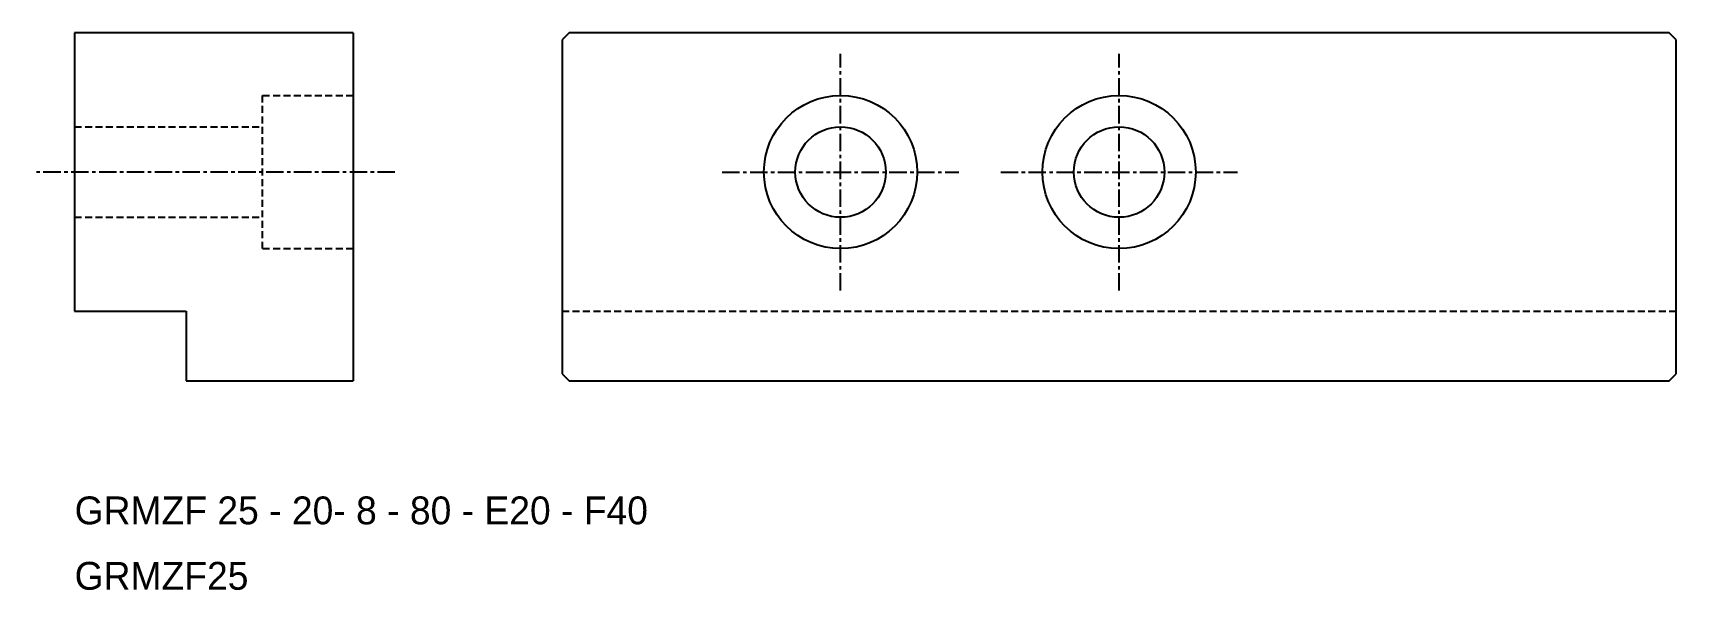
# Model space of a CAD drawing. Extents: x 7 to 125, y 10 to 50.
import ezdxf

# ---------------------------------------------------------------- set-up
doc = ezdxf.new("R2010")
doc.units = 0
doc.linetypes.add('CENTER', pattern=[2, 1.25, -0.25, 0.25, -0.25])
doc.linetypes.add('DASHED', pattern=[0.75, 0.5, -0.25])
doc.layers.get('0').update_dxf_attribs({"linetype": 'CONTINUOUS'})
doc.layers.add('CENTER', color=1, linetype='CENTER')

msp = doc.modelspace()

# ---------------------------------------------------------------- linework, layer by layer
at = {"color": 7, "linetype": 'CONTINUOUS'}
for p, q in [((10, 50), (10, 30)), ((30, 50), (10, 50)), ((30, 50), (30, 25)), ((45.5, 50), (45, 49.5)), ((124.5, 50), (45.5, 50)), ((125, 49.5), (124.5, 50)), ((45, 49.5), (45, 25.5)), ((125, 25.5), (125, 49.5)), ((10, 30), (18, 30)), ((18, 30), (18, 25)), ((18, 25), (30, 25)), ((45, 25.5), (45.5, 25)), ((45.5, 25), (124.5, 25)), ((124.5, 25), (125, 25.5))]:
    msp.add_line(p, q, dxfattribs=at)
at = {"color": 3, "linetype": 'DASHED'}
for p, q in [((23.5, 34.5), (23.5, 45.5)), ((23.5, 45.5), (30, 45.5)), ((10, 43.25), (23.5, 43.25)), ((10, 36.75), (23.5, 36.75)), ((23.5, 34.5), (30, 34.5)), ((45, 30), (125, 30))]:
    msp.add_line(p, q, dxfattribs=at)
at = {"color": 7, "linetype": 'CONTINUOUS'}
for centre, radius in [((65, 40), 5.5), ((65, 40), 5.5), ((85, 40), 5.5), ((85, 40), 5.5), ((65, 40), 3.25), ((65, 40), 3.25), ((85, 40), 3.25), ((85, 40), 3.25)]:
    msp.add_circle(centre, radius, dxfattribs=at)
at = {"layer": 'CENTER', "color": 1, "linetype": 'CENTER'}
for p, q in [((65, 31.5), (65, 48.5)), ((65, 31.5), (65, 48.5)), ((85, 31.5), (85, 48.5)), ((85, 31.5), (85, 48.5)), ((33, 40), (7, 40)), ((56.5, 40), (73.5, 40)), ((56.5, 40), (73.5, 40)), ((76.5, 40), (93.5, 40)), ((76.5, 40), (93.5, 40))]:
    msp.add_line(p, q, dxfattribs=at)

# ---------------------------------------------------------------- texts
at = {"color": 7, "linetype": 'CONTINUOUS'}
for s, p in [('GRMZF 25 - 20- 8 - 80 - E20 - F40', (10, 14.7)), ('GRMZF25', (10, 10))]:
    msp.add_text(s, height=2, dxfattribs=at).set_placement(p)

doc.saveas('drawing.dxf')
